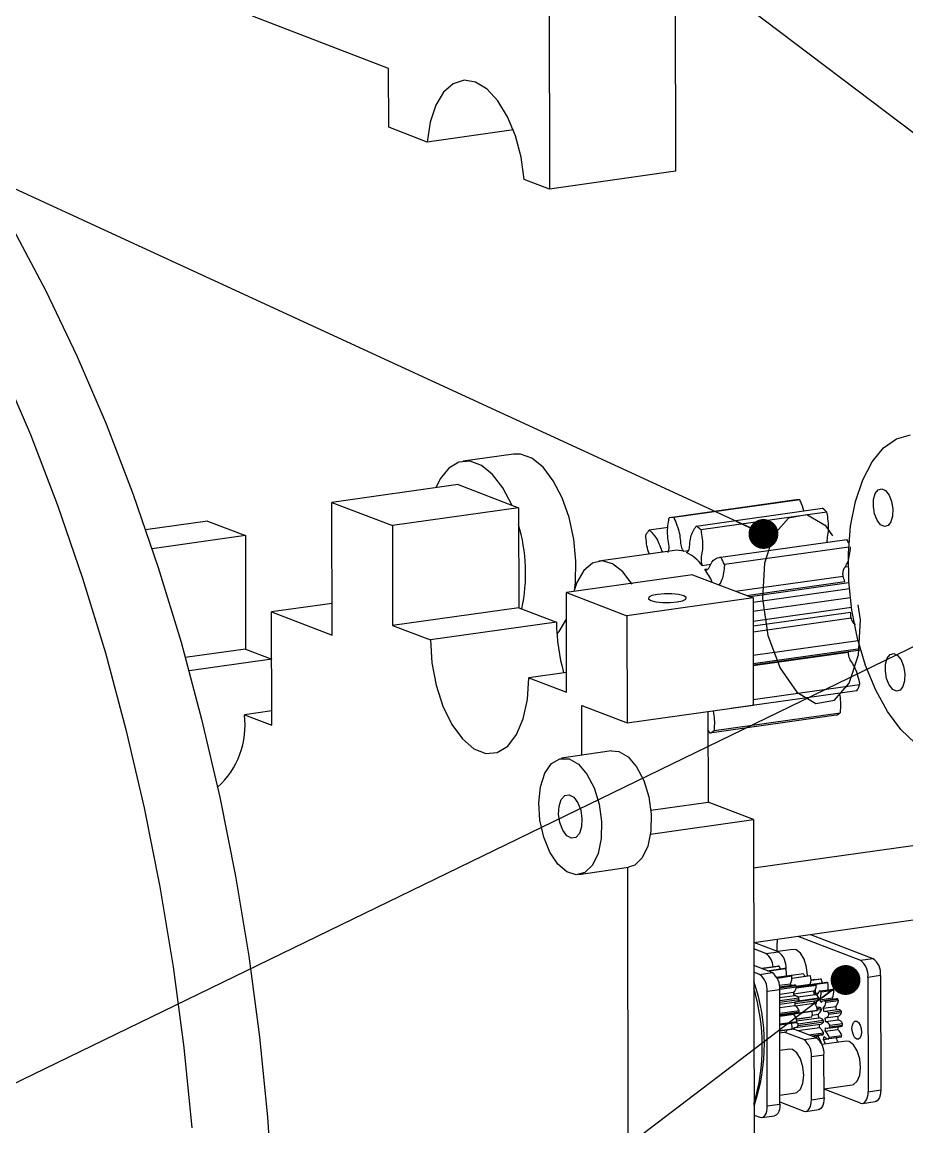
# Model space of a CAD drawing. Header units: millimetres. Extents: x 0 to 420, y 0 to 297.
# Drawn here: x 176.38 to 206.46, y 165.68 to 203.28 of the extents above; entities that cross this region are included whole.
import ezdxf

# ---------------------------------------------------------------- set-up
doc = ezdxf.new("R2010")
doc.units = ezdxf.units.MM
doc.linetypes.add('CENTERX2', pattern=[20.32, 12.7, -2.54, 2.54, -2.54])
doc.layers.add('图框', color=7, linetype='Continuous')
doc.styles.get("Standard").update_dxf_attribs({"font": 'hyswlongfangsong.ttf'})
doc.dimstyles.new('SLDDIMSTYLE0', dxfattribs={"dimtxt": 0.18, "dimasz": 1.016, "dimexe": 0, "dimexo": 0.0625, "dimgap": 0, "dimtad": 0, "dimtih": 1, "dimtoh": 1, "dimdec": 0, "dimrnd": 1e-09, "dimzin": 0, "dimdsep": 46, "dimtxsty": 'STANDARD', "dimblk1": 'DOT', "dimblk2": 'DOT', "dimsah": 1, "dimcen": 0.09, "dimadec": 0, "dimazin": 0, "dimtfac": 1.016, "dimtdec": 0, "dimtofl": 0, "dimtmove": 0, "dimatfit": 3, "dimldrblk": 'DOT', "dimfxl": 1, "dimfrac": 2, "dimtolj": 1, "dimtzin": 0, "dimarcsym": 0})

# ---------------------------------------------------------------- blocks, each defined once
blk = doc.blocks.new('_Dot')
at = {"color": 0, "linetype": 'ByBlock', "lineweight": -2}
blk.add_line((-0.5, 0), (-1, 0), dxfattribs=at)
at = {"color": 0, "linetype": 'ByBlock', "const_width": 0.5}
blk.add_lwpolyline([(-0.25, 0, 1), (0.25, 0, 1)], format="xyb", close=True, dxfattribs=at)

msp = doc.modelspace()

# ---------------------------------------------------------------- linework, layer by layer
at = {"color": 7, "linetype": 'Continuous', "lineweight": 25}
for p, q in [((194.28, 213.167), (194.31, 197.594)), ((198.574, 210.184), (198.597, 198.198)), ((188.839, 201.696), (184.208, 203.476)), ((188.842, 199.696), (188.839, 201.696)), ((190.148, 199.194), (188.842, 199.696)), ((193.081, 199.607), (190.148, 199.194)), ((198.597, 198.198), (194.31, 197.594)), ((194.31, 197.594), (193.453, 197.924)), ((193.088, 188.575), (191.373, 188.334)), ((191.199, 187.535), (186.911, 186.931)), ((191.199, 187.535), (193.257, 186.744)), ((186.92, 182.415), (186.911, 186.931)), ((186.911, 186.931), (188.969, 186.14)), ((202.695, 187.013), (198.407, 186.409)), ((202.822, 187.022), (198.535, 186.418)), ((193.257, 186.744), (188.969, 186.14)), ((193.257, 186.744), (193.263, 183.349)), ((199.3, 186.128), (203.588, 186.732)), ((203.745, 186.599), (199.458, 185.995)), ((182.683, 186.295), (180.576, 185.999)), ((182.683, 186.295), (183.969, 185.801)), ((188.969, 186.14), (188.976, 182.745)), ((183.969, 185.801), (180.794, 185.354)), ((183.969, 185.801), (183.976, 181.942)), ((198.349, 186.079), (197.703, 185.988)), ((200.138, 185.066), (204.425, 185.67)), ((204.484, 185.412), (200.26, 184.817)), ((198.564, 185.295), (195.992, 184.933)), ((198.869, 185.268), (199.035, 185.292)), ((199.503, 184.782), (199.795, 184.824)), ((199.596, 184.655), (199.66, 184.664)), ((204.47, 184.738), (204.355, 184.722)), ((199.173, 184.47), (194.885, 183.866)), ((199.173, 184.47), (201.231, 183.679)), ((200.637, 183.907), (204.293, 184.422)), ((201.005, 183.765), (204.353, 184.237)), ((194.892, 180.471), (194.885, 183.866)), ((194.885, 183.866), (196.943, 183.075)), ((204.492, 184.189), (201.134, 183.716)), ((201.231, 183.536), (204.507, 183.997)), ((186.918, 183.495), (184.862, 183.206)), ((201.231, 183.679), (196.943, 183.075)), ((201.231, 183.679), (201.238, 180.031)), ((204.538, 183.685), (201.232, 183.219)), ((184.869, 179.347), (184.862, 183.206)), ((184.862, 183.206), (186.92, 182.415)), ((193.263, 183.349), (188.976, 182.745)), ((193.263, 183.349), (194.549, 182.855)), ((201.232, 182.893), (204.579, 183.364)), ((201.233, 182.733), (204.55, 183.201)), ((188.976, 182.745), (190.262, 182.251)), ((194.549, 182.855), (190.262, 182.251)), ((196.943, 183.075), (196.95, 179.427)), ((201.233, 182.53), (204.563, 182.999)), ((201.235, 181.734), (204.801, 182.236)), ((183.976, 181.942), (181.925, 181.653)), ((184.865, 181.593), (182.051, 181.197)), ((183.976, 181.942), (184.865, 181.6)), ((204.878, 181.952), (201.235, 181.439)), ((201.235, 181.404), (204.888, 181.918)), ((201.235, 181.376), (204.465, 181.831)), ((194.891, 181.146), (193.606, 180.965)), ((193.606, 180.965), (194.892, 180.471)), ((204.766, 180.518), (200.478, 179.915)), ((201.237, 180.226), (204.857, 180.736)), ((184.868, 179.837), (183.935, 179.706)), ((195.407, 180.02), (196.95, 179.427)), ((195.41, 178.323), (195.407, 180.02)), ((196.95, 179.427), (201.238, 180.031)), ((199.696, 179.814), (199.702, 176.733)), ((199.909, 179.171), (204.196, 179.775)), ((183.935, 179.706), (184.869, 179.347)), ((204.054, 179.687), (199.766, 179.083)), ((199.697, 179.113), (199.742, 179.119)), ((196.415, 178.472), (194.723, 178.222)), ((197.757, 176.459), (199.702, 176.733)), ((201.245, 176.14), (199.702, 176.733)), ((197.745, 175.647), (201.245, 176.14)), ((201.245, 176.14), (201.286, 154.495)), ((210.436, 175.777), (201.248, 174.483)), ((195.309, 174.265), (197, 174.515)), ((196.96, 174.509), (196.999, 153.891)), ((197.208, 174.59), (197, 174.515)), ((201.253, 171.959), (211.029, 173.336)), ((203.184, 172.231), (205.31, 171.414)), ((202.094, 171.637), (201.254, 171.959)), ((202.053, 171.652), (202.052, 171.955)), ((202.755, 172.171), (204.881, 171.353)), ((201.665, 171.576), (201.254, 171.735)), ((201.665, 171.576), (202.094, 171.637)), ((202.592, 171.721), (202.068, 171.647)), ((201.88, 170.931), (201.255, 171.171)), ((201.52, 171.069), (202.091, 171.15)), ((202.121, 171.15), (201.527, 171.066)), ((201.717, 170.993), (202.316, 171.078)), ((204.881, 171.353), (205.31, 171.414)), ((201.451, 170.87), (201.255, 170.946)), ((201.451, 170.87), (201.88, 170.931)), ((202.347, 171.055), (201.769, 170.974)), ((202.033, 170.777), (202.528, 170.847)), ((202.554, 170.805), (202.055, 170.734)), ((202.352, 171.051), (202.348, 171.051)), ((202.352, 171.027), (202.352, 171.051)), ((202.946, 170.889), (202.537, 170.832)), ((203.184, 170.818), (202.552, 170.729)), ((202.553, 170.745), (203.168, 170.832)), ((203.205, 170.67), (203.52, 170.714)), ((203.554, 170.707), (203.205, 170.658)), ((203.338, 170.694), (203.205, 170.676)), ((205.568, 170.829), (205.139, 170.768)), ((205.139, 170.768), (205.147, 166.877)), ((205.568, 170.829), (205.575, 166.937)), ((202.138, 170.346), (201.709, 170.285)), ((202.125, 170.499), (202.504, 170.553)), ((202.634, 170.501), (202.134, 170.431)), ((202.135, 170.413), (202.694, 170.492)), ((202.711, 170.437), (202.138, 170.356)), ((202.145, 166.454), (202.138, 170.346)), ((202.701, 170.469), (203.177, 170.536)), ((203.384, 170.492), (202.701, 170.396)), ((203.322, 170.534), (202.708, 170.447)), ((202.709, 170.428), (203.373, 170.521)), ((203.303, 170.531), (203.313, 170.547)), ((203.313, 170.547), (203.742, 170.607)), ((203.775, 170.579), (203.371, 170.522)), ((203.52, 170.311), (203.949, 170.371)), ((203.977, 170.326), (203.549, 170.265)), ((201.717, 166.394), (201.709, 170.285)), ((202.138, 170.195), (202.61, 170.262)), ((202.65, 170.14), (202.138, 170.068)), ((202.139, 169.976), (202.788, 170.067)), ((202.794, 170.008), (202.139, 169.915)), ((202.621, 170.213), (203.289, 170.308)), ((203.468, 170.038), (202.658, 169.924)), ((202.659, 169.878), (203.403, 169.982)), ((203.344, 170.175), (202.764, 170.093)), ((202.768, 169.972), (203.467, 170.07)), ((203.349, 170.229), (203.447, 170.243)), ((203.502, 170.009), (203.93, 170.069)), ((204.075, 170.034), (203.646, 169.973)), ((203.689, 169.972), (204.117, 170.032)), ((204.139, 169.973), (203.71, 169.913)), ((202.139, 169.855), (202.699, 169.934)), ((202.139, 169.738), (202.658, 169.811)), ((202.139, 169.545), (202.797, 169.638)), ((202.791, 169.582), (202.14, 169.491)), ((202.14, 169.485), (202.76, 169.573)), ((203.405, 169.628), (202.616, 169.517)), ((202.62, 169.54), (203.414, 169.652)), ((202.676, 169.801), (203.304, 169.889)), ((203.457, 169.749), (203.397, 169.741)), ((203.404, 169.712), (203.542, 169.732)), ((203.558, 169.669), (203.413, 169.649)), ((203.618, 169.718), (204.047, 169.778)), ((204.107, 169.669), (203.679, 169.609)), ((203.801, 169.566), (204.23, 169.626)), ((204.241, 169.561), (203.813, 169.501)), ((202.14, 169.452), (202.614, 169.519)), ((202.14, 169.187), (202.718, 169.268)), ((202.701, 169.226), (202.14, 169.147)), ((202.698, 169.349), (203.235, 169.425)), ((203.219, 169.419), (202.699, 169.346)), ((202.714, 169.287), (203.467, 169.393)), ((202.762, 169.187), (203.619, 169.308)), ((203.625, 169.242), (202.767, 169.122)), ((203.246, 169.487), (203.447, 169.515)), ((203.686, 169.388), (204.115, 169.448)), ((203.698, 169.265), (204.126, 169.325)), ((203.846, 169.137), (204.274, 169.197)), ((202.141, 168.955), (202.565, 169.015)), ((202.539, 168.992), (202.141, 168.936)), ((202.141, 168.886), (202.36, 168.917)), ((202.956, 168.65), (202.287, 168.907)), ((202.613, 169.007), (202.546, 168.997)), ((202.565, 169.034), (202.613, 169.007)), ((203.385, 168.71), (202.613, 169.007)), ((202.669, 169.057), (203.527, 169.177)), ((202.749, 168.955), (203.486, 169.058)), ((203.115, 168.814), (203.625, 168.886)), ((203.619, 168.825), (203.23, 168.77)), ((203.238, 168.767), (203.589, 168.816)), ((203.689, 168.939), (204.118, 168.999)), ((203.777, 169.04), (204.206, 169.1)), ((204.275, 169.133), (203.846, 169.072)), ((202.956, 168.65), (203.385, 168.71)), ((203.322, 168.734), (203.447, 168.752)), ((204.398, 168.597), (203.575, 168.481)), ((203.624, 168.658), (203.764, 168.678)), ((204.235, 168.735), (203.806, 168.675)), ((203.817, 168.731), (204.246, 168.792)), ((202.468, 168.325), (202.142, 168.279)), ((203.643, 168.125), (203.214, 168.065)), ((203.217, 166.605), (203.214, 168.065)), ((203.646, 166.666), (203.643, 168.125)), ((203.645, 166.976), (204.607, 167.111)), ((204.89, 166.49), (203.645, 166.968)), ((205.147, 166.877), (205.575, 166.937)), ((202.145, 166.764), (202.677, 166.839)), ((203.217, 166.605), (203.646, 166.666)), ((201.717, 166.394), (202.145, 166.454)), ((202.145, 166.531), (202.961, 166.218)), ((203.03, 166.209), (203.458, 166.269)), ((204.959, 166.481), (205.388, 166.541)), ((201.264, 166.082), (201.46, 166.007)), ((201.529, 165.998), (201.958, 166.058))]:
    msp.add_line(p, q, dxfattribs=at)
at = {"color": 7, "linetype": 'Continuous', "lineweight": 25, "flags": 128}
for points in [[(193.453, 197.924), (193.345, 198.681), (193.152, 199.405), (192.884, 200.056), (192.557, 200.596), (192.187, 200.996), (191.795, 201.234), (191.405, 201.296), (191.036, 201.18), (190.709, 200.892), (190.444, 200.447), (190.253, 199.87), (190.148, 199.194)], [(176.074, 196.231), (177.186, 194.127), (178.239, 191.914), (179.229, 189.602), (180.151, 187.201), (181.002, 184.72), (181.779, 182.17), (182.478, 179.56), (183.096, 176.902), (183.632, 174.207), (184.081, 171.486), (184.444, 168.75), (184.718, 166.009), (184.902, 163.277)], [(175.666, 191.552), (176.656, 189.24), (177.578, 186.839), (178.43, 184.358), (179.207, 181.807), (179.906, 179.198), (180.524, 176.54), (181.059, 173.845), (181.509, 171.124), (181.871, 168.387), (182.145, 165.647)], [(206.749, 178.743), (206.262, 179.203), (205.809, 179.81), (205.403, 180.544), (205.059, 181.382), (204.786, 182.297), (204.594, 183.26), (204.489, 184.239), (204.475, 185.202), (204.551, 186.12), (204.715, 186.963), (204.963, 187.702), (205.286, 188.316), (205.673, 188.783), (206.112, 189.09), (206.59, 189.225)], [(195.171, 184.016), (195.192, 184.208), (195.209, 184.934), (195.136, 185.683), (194.977, 186.415), (194.741, 187.089), (194.44, 187.67), (194.09, 188.126), (193.711, 188.434), (193.323, 188.575), (193.088, 188.575)], [(193.033, 186.83), (193.026, 186.848), (192.725, 187.429), (192.375, 187.885), (191.996, 188.192), (191.608, 188.333), (191.232, 188.301), (190.887, 188.097), (190.593, 187.732), (190.442, 187.428)], [(205.855, 187.178), (205.942, 186.96), (205.985, 186.71), (205.978, 186.467), (205.921, 186.267), (205.824, 186.141), (205.701, 186.107), (205.571, 186.172), (205.453, 186.325), (205.366, 186.542), (205.323, 186.792), (205.33, 187.035), (205.386, 187.235), (205.484, 187.362), (205.607, 187.395), (205.737, 187.331), (205.855, 187.178)], [(197.117, 184.146), (196.802, 184.568), (196.457, 184.839), (196.105, 184.939), (195.771, 184.861), (195.476, 184.611), (195.241, 184.205), (195.137, 183.901)], [(198.873, 183.752), (198.702, 183.795), (198.473, 183.82), (198.22, 183.822), (197.981, 183.802), (197.793, 183.762), (197.685, 183.709), (197.672, 183.65), (197.758, 183.595), (197.928, 183.552), (198.158, 183.527), (198.411, 183.525), (198.65, 183.545), (198.838, 183.585), (198.946, 183.638), (198.958, 183.697), (198.873, 183.752)], [(194.563, 182.457), (194.634, 182.539), (194.887, 182.956)], [(190.262, 182.251), (190.312, 181.476), (190.456, 180.708), (190.686, 179.993), (190.989, 179.371), (191.346, 178.88), (191.738, 178.547), (192.141, 178.392), (192.532, 178.424), (192.888, 178.641), (193.189, 179.03), (193.417, 179.57), (193.559, 180.227), (193.606, 180.965)], [(206.264, 181.573), (206.351, 181.356), (206.394, 181.106), (206.387, 180.863), (206.33, 180.663), (206.233, 180.536), (206.11, 180.503), (205.98, 180.568), (205.862, 180.72), (205.775, 180.938), (205.732, 181.188), (205.739, 181.431), (205.795, 181.631), (205.893, 181.757), (206.016, 181.791), (206.146, 181.726), (206.264, 181.573)], [(195.517, 174.34), (195.216, 174.259), (194.898, 174.355), (194.591, 174.618), (194.321, 175.026), (194.113, 175.542), (193.986, 176.12), (193.949, 176.71), (194.008, 177.257), (194.156, 177.715), (194.381, 178.042), (194.662, 178.209), (194.975, 178.201), (195.291, 178.02), (195.583, 177.68), (195.824, 177.213), (195.994, 176.66), (196.077, 176.07), (196.066, 175.495), (195.961, 174.986), (195.772, 174.59), (195.517, 174.34)], [(196.415, 178.472), (196.666, 178.452), (196.982, 178.27), (197.274, 177.931), (197.516, 177.464), (197.685, 176.91), (197.768, 176.32), (197.757, 175.745), (197.652, 175.237), (197.464, 174.84), (197.208, 174.59)], [(195.204, 175.53), (195.054, 175.503), (194.899, 175.59), (194.761, 175.776), (194.663, 176.033), (194.618, 176.322), (194.634, 176.599), (194.708, 176.822), (194.829, 176.957), (194.978, 176.983), (195.134, 176.897), (195.271, 176.711), (195.37, 176.454), (195.415, 176.164), (195.399, 175.887), (195.325, 175.664), (195.204, 175.53)], [(202.06, 172.073), (202.057, 172.048), (202.052, 171.955)], [(203.083, 170.82), (203.083, 170.83), (203.053, 171.12), (202.969, 171.389), (202.843, 171.595), (202.695, 171.708), (202.592, 171.721)], [(203.177, 170.536), (203.186, 170.525), (203.193, 170.516)], [(203.289, 170.308), (203.308, 170.313), (203.326, 170.324), (203.342, 170.341), (203.355, 170.364), (203.367, 170.391), (203.375, 170.422), (203.381, 170.456), (203.384, 170.492)], [(202.76, 169.573), (202.773, 169.575), (202.791, 169.582)], [(204.596, 169.033), (204.608, 169.144), (204.643, 169.23), (204.695, 169.275), (204.756, 169.275), (204.818, 169.228), (204.87, 169.142), (204.905, 169.03), (204.918, 168.909), (204.906, 168.798), (204.871, 168.712), (204.819, 168.666), (204.758, 168.667), (204.696, 168.714), (204.644, 168.8), (204.609, 168.912), (204.596, 169.033)], [(202.371, 168.973), (202.367, 168.949), (202.36, 168.917)], [(203.589, 168.816), (203.601, 168.818), (203.619, 168.825)], [(203.576, 168.481), (203.572, 168.488), (203.571, 168.49)], [(204.607, 167.111), (204.651, 167.123), (204.776, 167.233), (204.859, 167.438), (204.888, 167.706), (204.858, 167.996), (204.774, 168.265), (204.649, 168.471), (204.501, 168.583), (204.398, 168.597)], [(202.677, 166.839), (202.722, 166.851), (202.847, 166.961), (202.93, 167.166), (202.959, 167.434), (202.929, 167.724), (202.845, 167.993), (202.719, 168.199), (202.571, 168.312), (202.468, 168.325)], [(205.575, 166.937), (205.571, 166.844), (205.556, 166.759), (205.533, 166.684), (205.501, 166.622), (205.462, 166.577), (205.417, 166.549), (205.388, 166.541)], [(202.961, 166.218), (203.011, 166.208), (203.059, 166.217), (203.104, 166.245), (203.143, 166.29), (203.174, 166.352), (203.198, 166.427), (203.212, 166.512), (203.217, 166.605)], [(203.646, 166.666), (203.641, 166.573), (203.627, 166.487), (203.603, 166.412), (203.571, 166.351), (203.532, 166.305), (203.488, 166.277), (203.458, 166.269)], [(204.89, 166.49), (204.94, 166.48), (204.989, 166.489), (205.033, 166.517), (205.072, 166.562), (205.104, 166.623), (205.127, 166.698), (205.142, 166.784), (205.147, 166.877)], [(201.46, 166.007), (201.51, 165.997), (201.559, 166.006), (201.603, 166.034), (201.642, 166.079), (201.674, 166.14), (201.697, 166.215), (201.712, 166.301), (201.717, 166.394)], [(202.145, 166.454), (202.141, 166.361), (202.126, 166.276), (202.103, 166.201), (202.071, 166.139), (202.032, 166.094), (201.987, 166.066), (201.958, 166.058)]]:
    msp.add_lwpolyline(points, dxfattribs=at)
at = {"color": 7, "linetype": 'CENTERX2', "flags": 128}
msp.add_lwpolyline([(203.713, 186.123), (203.064, 186.505), (202.439, 186.399), (201.932, 185.821), (201.621, 184.86), (201.553, 183.66), (201.738, 182.406), (202.149, 181.288), (202.722, 180.475), (203.371, 180.093), (203.997, 180.199), (204.504, 180.777), (204.815, 181.739), (204.883, 182.938), (204.697, 184.192), (204.286, 185.311), (203.713, 186.123)], dxfattribs=at)
at = {"color": 7, "linetype": 'Continuous', "lineweight": 25}
for centre, radius, start, end in [((202.826, 186.08), 0.942, 90.2334, 99.8288), ((202.312, 185.06), 2.103, 47.0466, 52.6639), ((187.513, 184.517), 5.983, 348.3308, 16.218), ((198.539, 185.476), 0.942, 90.2334, 99.8288), ((198.025, 184.456), 2.103, 47.0466, 52.6639), ((199.125, 184.773), 1.871, 139.5132, 145.5862), ((199.999, 183.35), 4.998, 25.9687, 27.6569), ((198.658, 184.602), 0.699, 72.4276, 97.7022), ((198.316, 183.912), 1.471, 36.2439, 63.4665), ((195.597, 182.689), 5.125, 24.5358, 27.6369), ((196.976, 182.883), 3.163, 24.8217, 34.0853), ((199.931, 182.908), 4.617, 16.7276, 19.1446), ((199.447, 182.762), 5.121, 2.6558, 4.9115), ((200.931, 182.875), 6.382, 180.1843, 195.8471), ((201.912, 181.842), 3.146, 335.1139, 339.4078), ((203.529, 180.697), 1.139, 297.4358, 305.8931), ((181.112, 179.346), 2.846, 312.1904, 7.2624), ((199.241, 180.094), 1.139, 297.4358, 305.8931), ((201.363, 171.116), 0.551, 0.9453, 56.7221), ((201.706, 171.116), 0.65, 354.3206, 53.2834), ((202.108, 170.863), 0.287, 87.3872, 93.4561), ((201.527, 170.873), 0.655, 16.1256, 24.9757), ((201.995, 170.614), 0.564, 51.4004, 55.271), ((204.493, 170.832), 0.65, 354.3206, 53.2834), ((204.921, 170.893), 0.65, 354.3206, 53.2834), ((201.062, 170.349), 0.65, 354.3206, 53.2834), ((201.491, 170.41), 0.65, 354.3206, 53.2834), ((201.598, 170.885), 0.768, 355.4405, 12.8055), ((202.047, 170.775), 0.508, 334.0687, 3.3788), ((201.48, 170.172), 1.247, 30.5091, 32.7889), ((202.73, 170.705), 0.284, 21.127, 40.4806), ((202.895, 170.499), 0.43, 47.7604, 50.6528), ((202.798, 170.687), 0.408, 338.282, 18.6993), ((203.458, 170.341), 0.378, 75.2214, 80.4758), ((202.723, 170.411), 0.882, 11.3881, 19.5651), ((195.12, 168.502), 6.496, 341.0568, 19.1613), ((194.597, 168.411), 6.949, 343.6204, 16.5978), ((201.442, 170.016), 1.189, 23.7706, 26.8263), ((202.46, 170.466), 0.253, 306.332, 353.458), ((202.648, 170.392), 0.11, 65.5543, 97.475), ((200.802, 169.861), 1.995, 16.7821, 18.4489), ((202.864, 169.985), 0.719, 49.7886, 51.3591), ((203.331, 170.46), 0.0743, 55.4594, 96.642), ((202.575, 170.36), 0.785, 350.4395, 0.9821), ((202.233, 170.074), 1.224, 19.9941, 21.4336), ((203.646, 170.1), 0.246, 120.9789, 166.1616), ((202.319, 169.528), 1.433, 30.9505, 33.1102), ((203.279, 170.029), 0.741, 47.9813, 51.3347), ((202.888, 170.423), 0.901, 355.2345, 9.9639), ((203.349, 170.308), 0.628, 337.6652, 1.5787), ((202.748, 169.588), 1.433, 30.9505, 33.1102), ((201.006, 169.863), 1.652, 9.5323, 13.9675), ((202.656, 169.983), 0.157, 32.6394, 92.2588), ((201.101, 169.864), 1.558, 358.0428, 2.656), ((202.67, 170.07), 0.14, 281.9731, 333.2668), ((200.566, 169.799), 2.238, 5.3341, 6.8777), ((202.405, 170.059), 0.919, 6.6066, 15.6992), ((202.677, 170.042), 0.645, 346.3579, 353.6678), ((203.327, 170.03), 0.146, 16.0611, 83.1428), ((202.743, 169.664), 0.829, 36.7073, 43.0344), ((203.006, 170.058), 0.416, 326.952, 349.9063), ((203.382, 170.073), 0.0927, 282.9706, 338.017), ((202.038, 170.002), 1.43, 1.4305, 2.7282), ((202.92, 170.248), 0.628, 337.6652, 1.5787), ((202.229, 169.341), 1.437, 23.3206, 27.7026), ((203.666, 169.835), 0.139, 80.4127, 147.2714), ((201.635, 169.197), 2.195, 19.047, 20.6723), ((202.699, 169.422), 1.391, 25.3174, 27.7392), ((203.783, 170.021), 0.359, 317.399, 352.314), ((204.092, 169.912), 0.123, 78.023, 97.9053), ((202.063, 169.257), 2.195, 19.047, 20.6723), ((202.485, 169.53), 0.33, 19.0348, 58.3373), ((201.033, 169.791), 1.771, 353.2217, 355.026), ((202.822, 169.527), 0.426, 346.1512, 10.5745), ((203.085, 169.644), 0.33, 1.3512, 48.2005), ((202.776, 169.881), 0.678, 338.1165, 340.2506), ((203.316, 169.728), 0.249, 301.6445, 346.4074), ((203.473, 169.612), 0.138, 60.0764, 96.7887), ((201.146, 169.081), 2.483, 13.7001, 15.1974), ((203.354, 169.961), 0.359, 317.399, 352.314), ((201.76, 169.166), 1.938, 12.9508, 16.5403), ((203.697, 169.462), 0.147, 44.8383, 109.1507), ((201.235, 169.083), 2.611, 9.1956, 10.6434), ((202.189, 169.227), 1.938, 12.9508, 16.5403), ((204.12, 169.509), 0.16, 46.6762, 94.5328), ((204.071, 169.624), 0.182, 284.0124, 339.5392), ((201.664, 169.144), 2.611, 9.1956, 10.6434), ((201.779, 169.022), 0.786, 359.5246, 13.3666), ((201.697, 169.785), 0.955, 343.8354, 345.9758), ((202.128, 169.17), 0.599, 9.4181, 35.6317), ((201.798, 169.61), 0.981, 336.9282, 339.6025), ((202.528, 168.998), 0.301, 39.0121, 53.4719), ((200.185, 168.934), 2.589, 4.1568, 5.6127), ((203.158, 169.607), 0.198, 287.9497, 292.8032), ((201.435, 169.111), 2.052, 7.9053, 11.361), ((203.457, 169.196), 0.197, 34.3725, 86.8628), ((203.498, 169.327), 0.152, 280.6131, 326.0852), ((201.043, 169.055), 2.589, 4.1568, 5.6127), ((203.642, 169.564), 0.182, 284.0124, 339.5392), ((201.664, 169.143), 2.037, 3.4362, 6.9091), ((203.605, 169.008), 0.273, 28.0674, 70.1609), ((202.093, 169.203), 2.037, 3.4362, 6.9091), ((204.034, 169.069), 0.273, 28.0674, 70.1609), ((201.85, 169.152), 2.425, 359.5467, 1.0676), ((202.27, 169.316), 0.421, 309.7329, 314.4361), ((202.649, 169.196), 0.14, 261.2624, 327.8179), ((200.701, 168.997), 1.928, 0.1133, 1.8128), ((201.595, 169.118), 1.892, 358.1815, 1.8297), ((203.264, 168.737), 0.39, 22.4333, 55.4191), ((201.523, 169.047), 2.108, 353.9444, 355.6143), ((202.03, 169.139), 1.671, 353.127, 357.0904), ((203.326, 168.572), 0.516, 18.0175, 45.3416), ((203.759, 169.168), 0.129, 241.962, 312.2166), ((201.421, 169.091), 2.425, 359.5467, 1.0676), ((202.481, 169.197), 1.649, 353.111, 356.2422), ((203.755, 168.632), 0.516, 18.0175, 45.3416), ((204.186, 169.232), 0.134, 278.8713, 311.8158), ((202.568, 168.129), 0.65, 354.3206, 53.2834), ((202.997, 168.189), 0.65, 354.3206, 53.2834), ((202.187, 169.052), 1.295, 346.6126, 348.5643), ((202.918, 168.362), 0.657, 14.3753, 36.4346), ((202.625, 169.024), 1.064, 339.899, 345.2542), ((203.007, 168.296), 0.715, 16.3546, 30.4091), ((203.806, 168.862), 0.187, 215.6609, 270.0344), ((202.088, 169.028), 1.754, 348.3711, 350.259), ((203.429, 168.354), 0.722, 16.3857, 29.542), ((202.517, 169.089), 1.754, 348.3711, 350.259)]:
    msp.add_arc(centre, radius, start, end, dxfattribs=at)
for points, knots in [([(202.954, 186.643), (202.924, 186.75), (202.887, 186.884), (202.833, 186.999), (202.822, 187.022)], [0, 0, 0, 0, 0.79817, 1, 1, 1, 1]), ([(203.753, 185.575), (203.752, 185.584), (203.748, 185.624), (203.766, 185.749), (203.824, 186.019), (203.786, 186.355), (203.75, 186.571), (203.745, 186.599)], [0, 0, 0, 0, 0.024959, 0.113511, 0.38309, 0.920043, 1, 1, 1, 1]), ([(198.341, 185.222), (198.353, 185.251), (198.375, 185.303), (198.383, 185.406), (198.365, 185.567), (198.301, 185.883), (198.338, 186.19), (198.373, 186.38), (198.378, 186.404)], [0, 0, 0, 0, 0.097265, 0.176196, 0.251012, 0.478778, 0.932445, 1, 1, 1, 1]), ([(198.535, 186.418), (198.545, 186.395), (198.627, 186.215), (198.742, 185.922), (198.758, 185.601), (198.782, 185.441), (198.815, 185.342), (198.85, 185.295), (198.869, 185.268)], [0, 0, 0, 0, 0.067555, 0.521222, 0.748988, 0.823804, 0.902735, 1, 1, 1, 1]), ([(198.973, 185.229), (198.992, 185.241), (199.026, 185.262), (199.059, 185.336), (199.082, 185.479), (199.096, 185.788), (199.209, 185.995), (199.29, 186.113), (199.3, 186.128)], [0, 0, 0, 0, 0.097265, 0.176196, 0.251012, 0.478778, 0.932445, 1, 1, 1, 1]), ([(197.7, 185.173), (197.699, 185.176), (197.629, 185.34), (197.604, 185.585), (197.585, 185.802), (197.582, 185.83)], [0, 0, 0, 0, 0.01552, 0.872403, 1, 1, 1, 1]), ([(197.703, 185.988), (197.717, 185.975), (197.825, 185.874), (197.987, 185.687), (198.081, 185.394), (198.129, 185.269), (198.15, 185.244), (198.156, 185.237)], [0, 0, 0, 0, 0.079207, 0.611127, 0.87818, 0.965901, 1, 1, 1, 1]), ([(199.458, 185.995), (199.462, 185.967), (199.499, 185.751), (199.539, 185.415), (199.476, 185.146), (199.46, 184.998), (199.468, 184.889), (199.491, 184.82), (199.503, 184.782)], [0, 0, 0, 0, 0.067555, 0.521222, 0.748988, 0.823804, 0.902735, 1, 1, 1, 1]), ([(204.293, 184.422), (204.29, 184.463), (204.286, 184.538), (204.304, 184.631), (204.356, 184.733), (204.484, 184.888), (204.527, 185.19), (204.545, 185.394), (204.547, 185.421)], [0, 0, 0, 0, 0.097265, 0.176196, 0.251012, 0.478778, 0.932445, 1, 1, 1, 1]), ([(199.596, 184.655), (199.617, 184.647), (199.656, 184.633), (199.706, 184.661), (199.764, 184.753), (199.854, 184.984), (200.015, 185.045), (200.124, 185.064), (200.138, 185.066)], [0, 0, 0, 0, 0.097265, 0.176196, 0.251012, 0.478778, 0.932445, 1, 1, 1, 1]), ([(200.26, 184.817), (200.257, 184.791), (200.24, 184.586), (200.198, 184.307), (200.099, 184.164), (200.071, 184.124)], [0, 0, 0, 0, 0.096751, 0.746486, 1, 1, 1, 1]), ([(204.563, 182.999), (204.575, 182.961), (204.598, 182.893), (204.647, 182.822), (204.687, 182.795), (204.71, 182.783), (204.716, 182.779)], [0, 0, 0, 0, 0.345804, 0.626424, 0.892417, 1, 1, 1, 1]), ([(204.465, 181.831), (204.467, 181.79), (204.472, 181.715), (204.504, 181.614), (204.571, 181.494), (204.721, 181.298), (204.806, 180.977), (204.851, 180.763), (204.857, 180.736)], [0, 0, 0, 0, 0.097265, 0.176196, 0.251012, 0.478778, 0.932445, 1, 1, 1, 1]), ([(204.16, 180.433), (204.161, 180.431), (204.211, 180.248), (204.205, 180.012), (204.197, 179.802), (204.196, 179.775)], [0, 0, 0, 0, 0.010801, 0.871791, 1, 1, 1, 1]), ([(199.87, 179.838), (199.872, 179.833), (199.923, 179.647), (199.918, 179.408), (199.91, 179.198), (199.909, 179.171)], [0, 0, 0, 0, 0.024374, 0.873551, 1, 1, 1, 1]), ([(199.766, 179.083), (199.753, 179.101), (199.728, 179.135), (199.707, 179.181), (199.697, 179.202)], [0, 0, 0, 0, 0.519339, 1, 1, 1, 1])]:
    msp.add_open_spline(points, degree=3, knots=knots, dxfattribs=at)

# ---------------------------------------------------------------- leaders
at = {"layer": '图框'}
for points in [[(219.08, 190.119), (119.638, 265.417)], [(201.585, 185.857), (119.631, 223.644)], [(212.345, 184.774), (123.582, 141.613)], [(204.378, 170.679), (121.771, 107.891)]]:
    msp.add_leader(points, dimstyle='SLDDIMSTYLE0', dxfattribs=at)

doc.saveas('drawing.dxf')
